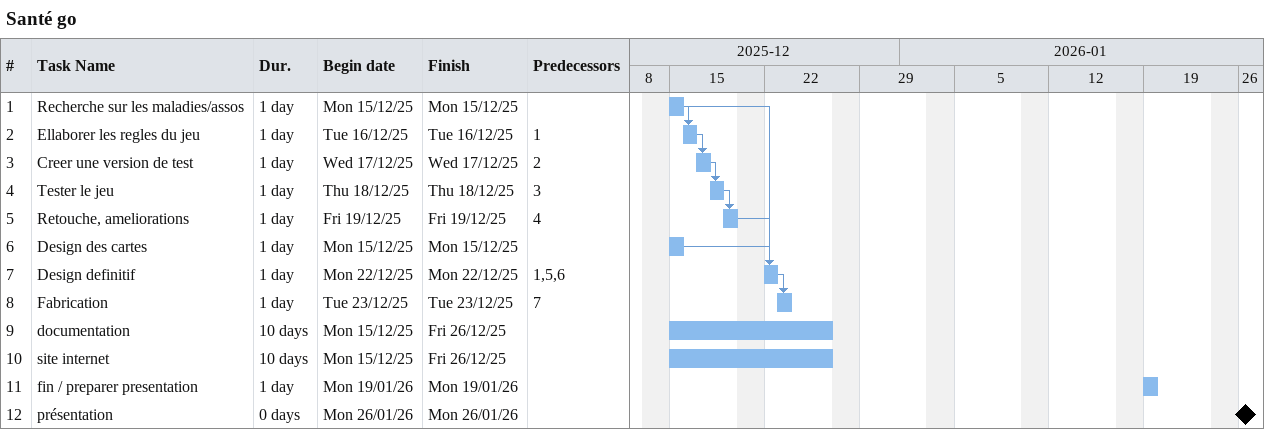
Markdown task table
Santé go

| ID | Task | Duration | Start | Finish | Predecessors |
|---|---|---|---|---|---|
| 1 | Recherche sur les maladies/assos | 1d | 2025-12-15 | 2025-12-15 |  |
| 2 | Ellaborer les regles du jeu | 1d | 2025-12-16 | 2025-12-16 | 1 |
| 3 | Creer une version de test | 1d | 2025-12-17 | 2025-12-17 | 2 |
| 4 | Tester le jeu | 1d | 2025-12-18 | 2025-12-18 | 3 |
| 5 | Retouche, ameliorations | 1d | 2025-12-19 | 2025-12-19 | 4 |
| 6 | Design des cartes | 1d | 2025-12-15 | 2025-12-15 |  |
| 7 | Design definitif | 1d | 2025-12-22 | 2025-12-22 | 1, 5, 6 |
| 8 | Fabrication | 1d | 2025-12-23 | 2025-12-23 | 7 |
| 9 | documentation | 10d | 2025-12-15 | 2025-12-26 |  |
| 10 | site internet | 10d | 2025-12-15 | 2025-12-26 |  |
| 11 | fin / preparer presentation | 1d | 2026-01-19 | 2026-01-19 |  |
| 12 | présentation | 0d | 2026-01-26 | 2026-01-26 |  |
